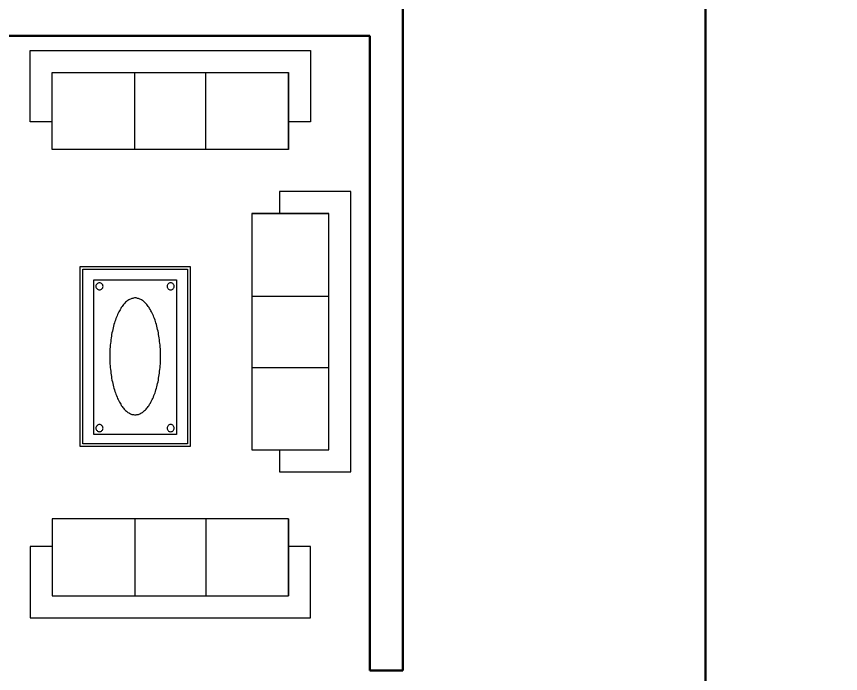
# Model space of a CAD drawing. Extents: x -454308 to 890911, y -14103 to 1343694.
# Drawn here: x 215679.1 to 215903.8, y 654188.9 to 654368 of the extents above; entities that cross this region are included whole.
import ezdxf

# ---------------------------------------------------------------- set-up
doc = ezdxf.new("R2010")
doc.units = 0
doc.header["$MEASUREMENT"] = 0
doc.header["$PDMODE"] = 32
doc.linetypes.add('DOT2', pattern=[3.175, 0, -3.175])
doc.layers.add('AR-FUR', color=11, linetype='Continuous', lineweight=9)
doc.styles.add('AA_03.50', font='ARIALN.TTF', dxfattribs={"height": 8})
doc.dimstyles.new('AA_03.50', dxfattribs={"dimtxt": 9, "dimasz": 3.25, "dimexe": 1.75, "dimexo": 3.375, "dimgap": 0.09, "dimtad": 0, "dimdec": 0, "dimzin": 3, "dimdsep": 46, "dimlunit": 4, "dimtxsty": 'AA_03.50', "dimblk": 'DOTSMALL', "dimcen": 0.09, "dimclre": 7, "dimadec": 0, "dimazin": 0, "dimtfac": 1, "dimtdec": 0, "dimtofl": 0, "dimtmove": 0, "dimatfit": 3, "dimfxl": 1, "dimtolj": 1, "dimtzin": 0, "dimlwd": -1, "dimarcsym": 0})

# ---------------------------------------------------------------- blocks, each defined once
blk = doc.blocks.new('_DotSmall')
at = {"color": 0, "linetype": 'ByBlock', "const_width": 0.5}
blk.add_lwpolyline([(-0.0625, 0, 1), (0.0625, 0, 1)], format="xyb", close=True, dxfattribs=at)
blk = doc.blocks.new('*D746')
at = {"color": 7, "linetype": 'DOT2', "lineweight": -2}
for p, q in [((214584, 658231.83), (214584, 658117.15)), ((215059, 658231.83), (215059, 658117.15))]:
    blk.add_line(p, q, dxfattribs=at)
at = {"color": 0}
for p, q in [((214584, 658118.9), (214810.13, 658118.9)), ((215059, 658118.9), (214832.86, 658118.9)), ((219968.41, 647579.33), (219998.57, 647579.33)), ((220046.41, 647579.33), (220016.24, 647579.33))]:
    blk.add_line(p, q, dxfattribs=at)
at = {"color": 7, "lineweight": -2}
for p, q in [((219968.41, 647576.48), (219968.41, 647577.58)), ((220046.41, 647576.48), (220046.41, 647577.58))]:
    blk.add_line(p, q, dxfattribs=at)
at = {"layer": 'DEFPOINTS', "color": 0, "lineweight": 30}
for p in [(214584, 658235.21), (215059, 658235.21), (214584, 658118.9), (219968.41, 647579.86), (220046.41, 647579.86), (219968.41, 647579.33)]:
    blk.add_point(p, dxfattribs=at)
at = {"color": 0, "xscale": 3.25, "yscale": 3.25, "zscale": 3.25, "rotation": 180}
for p in [(214584, 658118.9), (219968.41, 647579.33)]:
    blk.add_blockref('_DotSmall', p, dxfattribs=at)
at = {"color": 0, "xscale": 3.25, "yscale": 3.25, "zscale": 3.25}
for p in [(215059, 658118.9), (220046.41, 647579.33)]:
    blk.add_blockref('_DotSmall', p, dxfattribs=at)
at = {"color": 0, "lineweight": 30, "char_height": 8, "attachment_point": 5, "style": 'AA_03.50'}
for s, insert in [('\\A1;39\'-7"', (214821.5, 658118.9)), ('\\A1;6\'-6"', (220007.41, 647579.33))]:
    blk.add_mtext(s, dxfattribs=dict(at, insert=insert))
blk = doc.blocks.new('*D763')
at = {"color": 7, "linetype": 'DOT2', "lineweight": -2}
for p, q in [((214587.37, 658235.21), (214746.27, 658235.21)), ((214587.37, 657642.21), (214746.27, 657642.21))]:
    blk.add_line(p, q, dxfattribs=at)
at = {"color": 0}
for p, q in [((214744.52, 658235.21), (214744.52, 657950.2)), ((214744.52, 657642.21), (214744.52, 657927.21)), ((219843.78, 648076.86), (219843.78, 648021.92)), ((219843.78, 647944.86), (219843.78, 647999.8))]:
    blk.add_line(p, q, dxfattribs=at)
at = {"color": 7, "lineweight": -2}
for p, q in [((219846.08, 648076.86), (219845.53, 648076.86)), ((219846.08, 647944.86), (219845.53, 647944.86))]:
    blk.add_line(p, q, dxfattribs=at)
at = {"layer": 'DEFPOINTS', "color": 0, "lineweight": 30}
for p in [(214584, 658235.21), (214744.52, 658235.21), (214584, 657642.21), (219842.7, 648076.86), (219842.7, 647944.86), (219843.78, 647944.86)]:
    blk.add_point(p, dxfattribs=at)
at = {"color": 0, "xscale": 3.25, "yscale": 3.25, "zscale": 3.25}
for p, rotation in [((214744.52, 658235.21), 90), ((214744.52, 657642.21), 270), ((219843.78, 648076.86), 90), ((219843.78, 647944.86), 270)]:
    blk.add_blockref('_DotSmall', p, dxfattribs=dict(at, rotation=rotation))
at = {"color": 0, "lineweight": 30, "char_height": 8, "attachment_point": 5, "rotation": 90, "style": 'AA_03.50'}
for s, insert in [('\\A1;49\'-5"', (214744.52, 657938.71)), ('\\A1;11\'-0"', (219843.78, 648010.86))]:
    blk.add_mtext(s, dxfattribs=dict(at, insert=insert))
blk = doc.blocks.new('ertet')
at = {"layer": 'AR-FUR'}
for p, q in [((214935.34, 654257.37), (214935.34, 654287.33)), ((214935.34, 654287.33), (214984.37, 654287.33)), ((214936.04, 654258.07), (214936.04, 654286.63)), ((214936.04, 654286.63), (214983.67, 654286.63)), ((214983.67, 654286.63), (214983.67, 654258.07)), ((214984.37, 654287.33), (214984.37, 654257.37)), ((214938.59, 654261.07), (214938.59, 654283.63)), ((214938.59, 654283.63), (214980.75, 654283.63)), ((214980.75, 654283.63), (214980.75, 654261.07)), ((214939.41, 654282.23), (214939.37, 654282.07)), ((214939.37, 654282.07), (214939.41, 654281.86)), ((214939.45, 654282.44), (214939.41, 654282.23)), ((214939.41, 654281.86), (214939.45, 654281.7)), ((214939.53, 654282.6), (214939.45, 654282.44)), ((214939.45, 654281.7), (214939.53, 654281.53)), ((214939.65, 654282.72), (214939.53, 654282.6)), ((214939.53, 654281.53), (214939.65, 654281.37)), ((214939.82, 654282.85), (214939.65, 654282.72)), ((214939.65, 654281.37), (214939.82, 654281.24)), ((214939.94, 654282.93), (214939.82, 654282.85)), ((214940.15, 654283.01), (214939.94, 654282.93)), ((214940.35, 654283.01), (214940.15, 654283.01)), ((214940.52, 654283.01), (214940.35, 654283.01)), ((214940.72, 654282.93), (214940.52, 654283.01)), ((214940.89, 654282.85), (214940.72, 654282.93)), ((214941.01, 654282.72), (214940.89, 654282.85)), ((214940.89, 654281.24), (214941.01, 654281.37)), ((214941.13, 654282.6), (214941.01, 654282.72)), ((214941.01, 654281.37), (214941.13, 654281.53)), ((214941.22, 654282.44), (214941.13, 654282.6)), ((214941.13, 654281.53), (214941.22, 654281.7)), ((214941.3, 654282.23), (214941.22, 654282.44)), ((214941.22, 654281.7), (214941.3, 654281.86)), ((214941.3, 654282.07), (214941.3, 654282.23)), ((214941.3, 654281.86), (214941.3, 654282.07)), ((214978.08, 654282.44), (214978.04, 654282.23)), ((214978.04, 654282.23), (214978.04, 654282.07)), ((214978.04, 654282.07), (214978.04, 654281.86)), ((214978.04, 654281.86), (214978.08, 654281.7)), ((214978.2, 654282.6), (214978.08, 654282.44)), ((214978.08, 654281.7), (214978.2, 654281.53)), ((214978.29, 654282.72), (214978.2, 654282.6)), ((214978.2, 654281.53), (214978.29, 654281.37)), ((214978.45, 654282.85), (214978.29, 654282.72)), ((214978.29, 654281.37), (214978.45, 654281.24)), ((214978.61, 654282.93), (214978.45, 654282.85)), ((214978.78, 654283.01), (214978.61, 654282.93)), ((214978.98, 654283.01), (214978.78, 654283.01)), ((214979.19, 654283.01), (214978.98, 654283.01)), ((214979.35, 654282.93), (214979.19, 654283.01)), ((214979.52, 654282.85), (214979.35, 654282.93)), ((214979.64, 654282.72), (214979.52, 654282.85)), ((214979.52, 654281.24), (214979.64, 654281.37)), ((214979.76, 654282.6), (214979.64, 654282.72)), ((214979.64, 654281.37), (214979.76, 654281.53)), ((214979.85, 654282.44), (214979.76, 654282.6)), ((214979.76, 654281.53), (214979.85, 654281.7)), ((214979.93, 654282.23), (214979.85, 654282.44)), ((214979.85, 654281.7), (214979.93, 654281.86)), ((214979.93, 654282.07), (214979.93, 654282.23)), ((214979.93, 654281.86), (214979.93, 654282.07)), ((214939.82, 654281.24), (214939.94, 654281.16)), ((214939.94, 654281.16), (214940.15, 654281.12)), ((214940.15, 654281.12), (214940.35, 654281.08)), ((214940.35, 654281.08), (214940.52, 654281.12)), ((214940.52, 654281.12), (214940.72, 654281.16)), ((214940.72, 654281.16), (214940.89, 654281.24)), ((214956.34, 654279.07), (214955.85, 654278.98)), ((214956.83, 654279.11), (214956.34, 654279.07)), ((214957.33, 654279.15), (214956.83, 654279.11)), ((214957.82, 654279.19), (214957.33, 654279.15)), ((214958.35, 654279.19), (214957.82, 654279.19)), ((214958.89, 654279.23), (214958.35, 654279.19)), ((214959.38, 654279.23), (214958.89, 654279.23)), ((214959.87, 654279.23), (214959.38, 654279.23)), ((214960.37, 654279.23), (214959.87, 654279.23)), ((214960.9, 654279.23), (214960.37, 654279.23)), ((214961.44, 654279.19), (214960.9, 654279.23)), ((214961.93, 654279.19), (214961.44, 654279.19)), ((214962.42, 654279.15), (214961.93, 654279.19)), ((214962.92, 654279.11), (214962.42, 654279.15)), ((214963.45, 654279.07), (214962.92, 654279.11)), ((214963.9, 654278.98), (214963.45, 654279.07)), ((214978.45, 654281.24), (214978.61, 654281.16)), ((214978.61, 654281.16), (214978.78, 654281.12)), ((214978.78, 654281.12), (214978.98, 654281.08)), ((214978.98, 654281.08), (214979.19, 654281.12)), ((214979.19, 654281.12), (214979.35, 654281.16)), ((214979.35, 654281.16), (214979.52, 654281.24)), ((214948.12, 654276.97), (214947.75, 654276.81)), ((214948.45, 654277.14), (214948.12, 654276.97)), ((214948.82, 654277.26), (214948.45, 654277.14)), ((214949.19, 654277.42), (214948.82, 654277.26)), ((214949.56, 654277.59), (214949.19, 654277.42)), ((214949.97, 654277.71), (214949.56, 654277.59)), ((214950.34, 654277.88), (214949.97, 654277.71)), ((214950.75, 654278), (214950.34, 654277.88)), ((214951.2, 654278.12), (214950.75, 654278)), ((214951.61, 654278.24), (214951.2, 654278.12)), ((214952.07, 654278.33), (214951.61, 654278.24)), ((214952.52, 654278.45), (214952.07, 654278.33)), ((214952.97, 654278.53), (214952.52, 654278.45)), ((214953.42, 654278.66), (214952.97, 654278.53)), ((214953.92, 654278.74), (214953.42, 654278.66)), ((214954.37, 654278.82), (214953.92, 654278.74)), ((214954.86, 654278.86), (214954.37, 654278.82)), ((214955.35, 654278.94), (214954.86, 654278.86)), ((214955.85, 654278.98), (214955.35, 654278.94)), ((214964.39, 654278.94), (214963.9, 654278.98)), ((214964.93, 654278.86), (214964.39, 654278.94)), ((214965.38, 654278.82), (214964.93, 654278.86)), ((214965.87, 654278.74), (214965.38, 654278.82)), ((214966.33, 654278.66), (214965.87, 654278.74)), ((214966.78, 654278.53), (214966.33, 654278.66)), ((214967.23, 654278.45), (214966.78, 654278.53)), ((214967.68, 654278.33), (214967.23, 654278.45)), ((214968.13, 654278.24), (214967.68, 654278.33)), ((214968.55, 654278.12), (214968.13, 654278.24)), ((214969, 654278), (214968.55, 654278.12)), ((214969.41, 654277.88), (214969, 654278)), ((214969.78, 654277.71), (214969.41, 654277.88)), ((214970.19, 654277.59), (214969.78, 654277.71)), ((214970.6, 654277.42), (214970.19, 654277.59)), ((214970.93, 654277.26), (214970.6, 654277.42)), ((214971.3, 654277.14), (214970.93, 654277.26)), ((214971.67, 654276.97), (214971.3, 654277.14)), ((214972, 654276.81), (214971.67, 654276.97)), ((214944.96, 654274.71), (214944.75, 654274.51)), ((214945.12, 654274.92), (214944.96, 654274.71)), ((214945.33, 654275.12), (214945.12, 654274.92)), ((214945.53, 654275.33), (214945.33, 654275.12)), ((214945.78, 654275.53), (214945.53, 654275.33)), ((214945.98, 654275.7), (214945.78, 654275.53)), ((214946.27, 654275.9), (214945.98, 654275.7)), ((214946.52, 654276.11), (214946.27, 654275.9)), ((214946.85, 654276.27), (214946.52, 654276.11)), ((214947.13, 654276.44), (214946.85, 654276.27)), ((214947.42, 654276.64), (214947.13, 654276.44)), ((214947.75, 654276.81), (214947.42, 654276.64)), ((214972.33, 654276.64), (214972, 654276.81)), ((214972.61, 654276.44), (214972.33, 654276.64)), ((214972.94, 654276.27), (214972.61, 654276.44)), ((214973.23, 654276.11), (214972.94, 654276.27)), ((214973.48, 654275.9), (214973.23, 654276.11)), ((214973.76, 654275.7), (214973.48, 654275.9)), ((214974.01, 654275.53), (214973.76, 654275.7)), ((214974.22, 654275.33), (214974.01, 654275.53)), ((214974.42, 654275.12), (214974.22, 654275.33)), ((214974.63, 654274.92), (214974.42, 654275.12)), ((214974.83, 654274.71), (214974.63, 654274.92)), ((214975, 654274.51), (214974.83, 654274.71)), ((214944.01, 654272.78), (214943.97, 654272.53)), ((214943.97, 654272.53), (214943.97, 654272.33)), ((214943.97, 654272.33), (214943.97, 654272.08)), ((214944.05, 654272.98), (214944.01, 654272.78)), ((214944.09, 654273.23), (214944.05, 654272.98)), ((214944.18, 654273.44), (214944.09, 654273.23)), ((214944.26, 654273.64), (214944.18, 654273.44)), ((214944.38, 654273.89), (214944.26, 654273.64)), ((214944.5, 654274.09), (214944.38, 654273.89)), ((214944.63, 654274.3), (214944.5, 654274.09)), ((214944.75, 654274.51), (214944.63, 654274.3)), ((214975.16, 654274.3), (214975, 654274.51)), ((214975.29, 654274.09), (214975.16, 654274.3)), ((214975.37, 654273.89), (214975.29, 654274.09)), ((214975.49, 654273.64), (214975.37, 654273.89)), ((214975.57, 654273.44), (214975.49, 654273.64)), ((214975.65, 654273.23), (214975.57, 654273.44)), ((214975.7, 654272.98), (214975.65, 654273.23)), ((214975.78, 654272.78), (214975.7, 654272.98)), ((214975.82, 654272.53), (214975.78, 654272.78)), ((214975.82, 654272.33), (214975.82, 654272.53)), ((214975.82, 654272.08), (214975.82, 654272.33)), ((214943.97, 654272.08), (214944.01, 654271.88)), ((214944.01, 654271.88), (214944.05, 654271.67)), ((214944.05, 654271.67), (214944.09, 654271.46)), ((214944.09, 654271.46), (214944.18, 654271.22)), ((214944.18, 654271.22), (214944.26, 654271.01)), ((214944.26, 654271.01), (214944.38, 654270.81)), ((214944.38, 654270.81), (214944.5, 654270.6)), ((214944.5, 654270.6), (214944.63, 654270.35)), ((214944.63, 654270.35), (214944.75, 654270.15)), ((214944.75, 654270.15), (214944.96, 654269.94)), ((214974.83, 654269.94), (214975, 654270.15)), ((214975, 654270.15), (214975.16, 654270.35)), ((214975.16, 654270.35), (214975.29, 654270.6)), ((214975.29, 654270.6), (214975.37, 654270.81)), ((214975.37, 654270.81), (214975.49, 654271.01)), ((214975.49, 654271.01), (214975.57, 654271.22)), ((214975.57, 654271.22), (214975.65, 654271.46)), ((214975.65, 654271.46), (214975.7, 654271.67)), ((214975.7, 654271.67), (214975.78, 654271.88)), ((214975.78, 654271.88), (214975.82, 654272.08)), ((214944.96, 654269.94), (214945.12, 654269.74)), ((214945.12, 654269.74), (214945.33, 654269.53)), ((214945.33, 654269.53), (214945.53, 654269.33)), ((214945.53, 654269.33), (214945.78, 654269.12)), ((214945.78, 654269.12), (214945.98, 654268.92)), ((214945.98, 654268.92), (214946.27, 654268.75)), ((214946.27, 654268.75), (214946.52, 654268.55)), ((214946.52, 654268.55), (214946.85, 654268.38)), ((214946.85, 654268.38), (214947.13, 654268.18)), ((214947.13, 654268.18), (214947.42, 654268.01)), ((214947.42, 654268.01), (214947.75, 654267.85)), ((214947.75, 654267.85), (214948.12, 654267.68)), ((214971.67, 654267.68), (214972, 654267.85)), ((214972, 654267.85), (214972.33, 654268.01)), ((214972.33, 654268.01), (214972.61, 654268.18)), ((214972.61, 654268.18), (214972.94, 654268.38)), ((214972.94, 654268.38), (214973.23, 654268.55)), ((214973.23, 654268.55), (214973.48, 654268.75)), ((214973.48, 654268.75), (214973.76, 654268.92)), ((214973.76, 654268.92), (214974.01, 654269.12)), ((214974.01, 654269.12), (214974.22, 654269.33)), ((214974.22, 654269.33), (214974.42, 654269.53)), ((214974.42, 654269.53), (214974.63, 654269.74)), ((214974.63, 654269.74), (214974.83, 654269.94)), ((214948.12, 654267.68), (214948.45, 654267.52)), ((214948.45, 654267.52), (214948.82, 654267.35)), ((214948.82, 654267.35), (214949.19, 654267.23)), ((214949.19, 654267.23), (214949.56, 654267.07)), ((214949.56, 654267.07), (214949.97, 654266.9)), ((214949.97, 654266.9), (214950.34, 654266.82)), ((214950.34, 654266.82), (214950.75, 654266.66)), ((214950.75, 654266.66), (214951.2, 654266.53)), ((214951.2, 654266.53), (214951.61, 654266.41)), ((214951.61, 654266.41), (214952.07, 654266.29)), ((214952.07, 654266.29), (214952.52, 654266.2)), ((214952.52, 654266.2), (214952.97, 654266.08)), ((214952.97, 654266.08), (214953.42, 654266)), ((214953.42, 654266), (214953.92, 654265.92)), ((214953.92, 654265.92), (214954.37, 654265.88)), ((214954.37, 654265.88), (214954.86, 654265.75)), ((214954.86, 654265.75), (214955.35, 654265.71)), ((214955.35, 654265.71), (214955.85, 654265.67)), ((214955.85, 654265.67), (214956.34, 654265.59)), ((214956.34, 654265.59), (214956.83, 654265.55)), ((214962.92, 654265.55), (214963.45, 654265.59)), ((214963.45, 654265.59), (214963.9, 654265.67)), ((214963.9, 654265.67), (214964.39, 654265.71)), ((214964.39, 654265.71), (214964.93, 654265.75)), ((214964.93, 654265.75), (214965.38, 654265.88)), ((214965.38, 654265.88), (214965.87, 654265.92)), ((214965.87, 654265.92), (214966.33, 654266)), ((214966.33, 654266), (214966.78, 654266.08)), ((214966.78, 654266.08), (214967.23, 654266.2)), ((214967.23, 654266.2), (214967.68, 654266.29)), ((214967.68, 654266.29), (214968.13, 654266.41)), ((214968.13, 654266.41), (214968.55, 654266.53)), ((214968.55, 654266.53), (214969, 654266.66)), ((214969, 654266.66), (214969.41, 654266.82)), ((214969.41, 654266.82), (214969.78, 654266.9)), ((214969.78, 654266.9), (214970.19, 654267.07)), ((214970.19, 654267.07), (214970.6, 654267.23)), ((214970.6, 654267.23), (214970.93, 654267.35)), ((214970.93, 654267.35), (214971.3, 654267.52)), ((214971.3, 654267.52), (214971.67, 654267.68)), ((214939.82, 654263.45), (214939.65, 654263.33)), ((214939.94, 654263.53), (214939.82, 654263.45)), ((214940.15, 654263.57), (214939.94, 654263.53)), ((214940.35, 654263.61), (214940.15, 654263.57)), ((214940.52, 654263.57), (214940.35, 654263.61)), ((214940.72, 654263.53), (214940.52, 654263.57)), ((214940.89, 654263.45), (214940.72, 654263.53)), ((214941.01, 654263.33), (214940.89, 654263.45)), ((214956.83, 654265.55), (214957.33, 654265.51)), ((214957.33, 654265.51), (214957.82, 654265.46)), ((214957.82, 654265.46), (214958.35, 654265.42)), ((214958.35, 654265.42), (214958.89, 654265.42)), ((214958.89, 654265.42), (214959.38, 654265.42)), ((214959.38, 654265.42), (214959.87, 654265.42)), ((214959.87, 654265.42), (214960.37, 654265.42)), ((214960.37, 654265.42), (214960.9, 654265.42)), ((214960.9, 654265.42), (214961.44, 654265.42)), ((214961.44, 654265.42), (214961.93, 654265.46)), ((214961.93, 654265.46), (214962.42, 654265.51)), ((214962.42, 654265.51), (214962.92, 654265.55)), ((214978.45, 654263.45), (214978.29, 654263.33)), ((214978.61, 654263.53), (214978.45, 654263.45)), ((214978.78, 654263.57), (214978.61, 654263.53)), ((214978.98, 654263.61), (214978.78, 654263.57)), ((214979.19, 654263.57), (214978.98, 654263.61)), ((214979.35, 654263.53), (214979.19, 654263.57)), ((214979.52, 654263.45), (214979.35, 654263.53)), ((214979.64, 654263.33), (214979.52, 654263.45)), ((214939.41, 654262.83), (214939.37, 654262.63)), ((214939.37, 654262.63), (214939.41, 654262.46)), ((214939.45, 654263.04), (214939.41, 654262.83)), ((214939.41, 654262.46), (214939.45, 654262.26)), ((214939.53, 654263.2), (214939.45, 654263.04)), ((214939.45, 654262.26), (214939.53, 654262.09)), ((214939.65, 654263.33), (214939.53, 654263.2)), ((214939.53, 654262.09), (214939.65, 654261.97)), ((214939.65, 654261.97), (214939.82, 654261.85)), ((214939.82, 654261.85), (214939.94, 654261.77)), ((214939.94, 654261.77), (214940.15, 654261.72)), ((214940.15, 654261.72), (214940.35, 654261.68)), ((214940.35, 654261.68), (214940.52, 654261.72)), ((214940.52, 654261.72), (214940.72, 654261.77)), ((214940.72, 654261.77), (214940.89, 654261.85)), ((214940.89, 654261.85), (214941.01, 654261.97)), ((214941.13, 654263.2), (214941.01, 654263.33)), ((214941.01, 654261.97), (214941.13, 654262.09)), ((214941.22, 654263.04), (214941.13, 654263.2)), ((214941.13, 654262.09), (214941.22, 654262.26)), ((214941.3, 654262.83), (214941.22, 654263.04)), ((214941.22, 654262.26), (214941.3, 654262.46)), ((214941.3, 654262.63), (214941.3, 654262.83)), ((214941.3, 654262.46), (214941.3, 654262.63)), ((214978.08, 654263.04), (214978.04, 654262.83)), ((214978.04, 654262.83), (214978.04, 654262.63)), ((214978.04, 654262.63), (214978.04, 654262.46)), ((214978.04, 654262.46), (214978.08, 654262.26)), ((214978.2, 654263.2), (214978.08, 654263.04)), ((214978.08, 654262.26), (214978.2, 654262.09)), ((214978.29, 654263.33), (214978.2, 654263.2)), ((214978.2, 654262.09), (214978.29, 654261.97)), ((214978.29, 654261.97), (214978.45, 654261.85)), ((214978.45, 654261.85), (214978.61, 654261.77)), ((214978.61, 654261.77), (214978.78, 654261.72)), ((214978.78, 654261.72), (214978.98, 654261.68)), ((214978.98, 654261.68), (214979.19, 654261.72)), ((214979.19, 654261.72), (214979.35, 654261.77)), ((214979.35, 654261.77), (214979.52, 654261.85)), ((214979.52, 654261.85), (214979.64, 654261.97)), ((214979.76, 654263.2), (214979.64, 654263.33)), ((214979.64, 654261.97), (214979.76, 654262.09)), ((214979.85, 654263.04), (214979.76, 654263.2)), ((214979.76, 654262.09), (214979.85, 654262.26)), ((214979.93, 654262.83), (214979.85, 654263.04)), ((214979.85, 654262.26), (214979.93, 654262.46)), ((214979.93, 654262.63), (214979.93, 654262.83)), ((214979.93, 654262.46), (214979.93, 654262.63)), ((214980.75, 654261.07), (214938.59, 654261.07)), ((214984.37, 654257.37), (214935.34, 654257.37)), ((214983.67, 654258.07), (214936.04, 654258.07))]:
    blk.add_line(p, q, dxfattribs=at)
for points in [[(214908.08, 654294.94), (214908.08, 654300.94), (214888.64, 654300.94), (214888.64, 654224.54), (214908.08, 654224.54), (214908.08, 654230.54)], [(215023.82, 654294.94), (215023.82, 654300.94), (215043.26, 654300.94), (215043.26, 654224.54), (215023.82, 654224.54), (215023.82, 654230.54)], [(214915.6, 654294.94), (214894.64, 654294.94), (214894.64, 654230.54), (214915.6, 654230.54), (214915.6, 654294.94)], [(215016.3, 654294.94), (215037.26, 654294.94), (215037.26, 654230.54), (215016.3, 654230.54), (215016.3, 654294.94)], [(214915.6, 654272.46), (214894.64, 654272.46)], [(215016.3, 654272.46), (215037.26, 654272.46)], [(214915.6, 654253.02), (214894.64, 654253.02)], [(215016.3, 654253.02), (215037.26, 654253.02)], [(214934.4, 654240.49), (214934.4, 654219.53), (214998.8, 654219.53), (214998.8, 654240.49), (214934.4, 654240.49)], [(214956.88, 654240.49), (214956.88, 654219.53)], [(214976.32, 654240.49), (214976.32, 654219.53)], [(214998.8, 654240.49), (214998.8, 654219.53)], [(214934.4, 654232.97), (214928.4, 654232.97), (214928.4, 654213.53), (215004.8, 654213.53), (215004.8, 654232.97), (214998.8, 654232.97)], [(214915.6, 654230.54), (214894.64, 654230.54)], [(215016.3, 654230.54), (215037.26, 654230.54)]]:
    blk.add_lwpolyline(points, dxfattribs=at)

msp = doc.modelspace()

# ---------------------------------------------------------------- linework, layer by layer
at = {"lineweight": 30}
for p, q in [((215867, 654819.766), (215867, 653815.757)), ((215784.5, 654371.757), (215784.5, 654189.757)), ((215577.5, 654362.757), (215775.5, 654362.757)), ((215775.5, 654362.757), (215775.5, 654189.757)), ((215775.5, 654189.757), (215784.5, 654189.757))]:
    msp.add_line(p, q, dxfattribs=at)

# ---------------------------------------------------------------- block references
at = {"lineweight": 30, "rotation": 90}
msp.add_blockref('ertet', (869983.819, 439315.476), dxfattribs=at)

# ---------------------------------------------------------------- dimensions: what is measured, and where the dimension line sits
at = {"lineweight": 30}
dim = msp.add_linear_dim(base=(214744.516, 658235.207), p1=(214583.996, 657642.207), p2=(214583.996, 658235.207), angle=90, dimstyle='AA_03.50', override={"dimtxt": 8, "dimdec": 1, "dimtdec": 1, "dimfxl": 0.1}, dxfattribs=at)
dim.commit()
dim.dimension.update_dxf_attribs({"geometry": '*D763', "text_midpoint": (214744.516, 657938.707)})
dim = msp.add_linear_dim(base=(214583.996, 658118.901), p1=(215058.996, 658235.207), p2=(214583.996, 658235.207), dimstyle='AA_03.50', override={"dimtxt": 8, "dimdec": 1, "dimtdec": 1, "dimfxl": 0.1}, dxfattribs=at)
dim.commit()
dim.dimension.update_dxf_attribs({"geometry": '*D746', "text_midpoint": (214821.496, 658118.901)})

doc.saveas('drawing.dxf')
